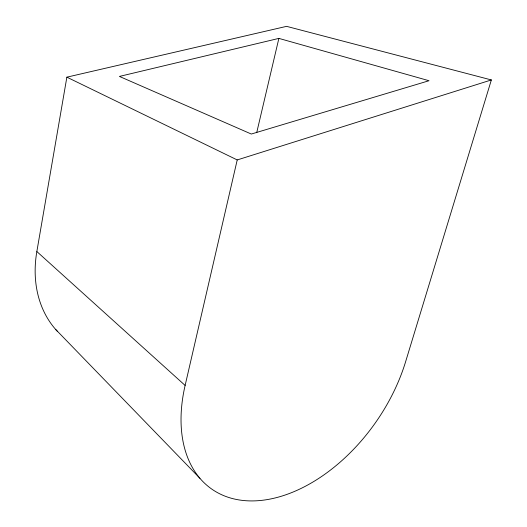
<?xml version="1.0" encoding="UTF-8"?>
<svg xmlns="http://www.w3.org/2000/svg" width="527" height="527" viewBox="0 0 527 527"><rect width="100%" height="100%" fill="white"/><g stroke="black" fill="none" stroke-linecap="round" stroke-linejoin="round"><path stroke-width="0.79" d="M36.844 251.544L66.87 77.166L286.583 26.35L491.362 79.939L405.619 361.706A148.436 95.921 -54.9 0 1 261.405 500.393A148.436 95.921 -54.9 0 1 185.122 385.435L36.844 251.544A114.458 91.566 -52.8 0 0 57.186 331.134M185.122 385.435L237.222 159.938L491.362 79.939M256.689 132.718L278.875 38.392L429.031 80.723L251.313 134.036L119.425 76.422L278.875 38.392M66.87 77.166L237.222 159.938M55.539 329.309L199.911 478.299"/></g></svg>
